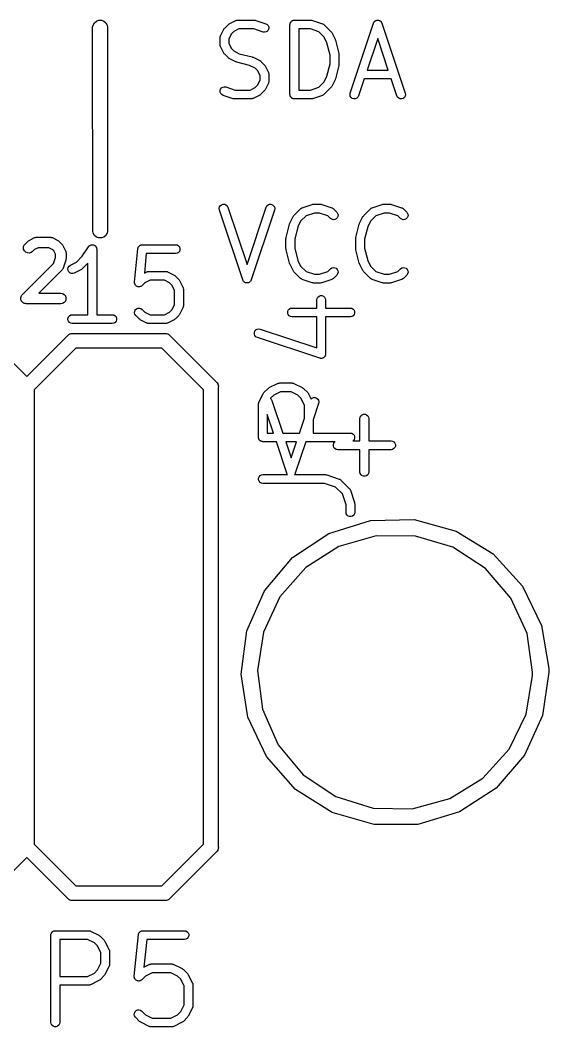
# Model space of a CAD drawing. Extents: x 116.1 to 178.6, y -119.4 to -92.3.
# Drawn here: x 171.27 to 178.56, y -119.42 to -105.53 of the extents above; entities that cross this region are included whole.
import ezdxf

# ---------------------------------------------------------------- set-up
doc = ezdxf.new("R2010")
doc.units = 0
doc.header["$MEASUREMENT"] = 0
doc.layers.add('BLACK', color=7, linetype='CONTINUOUS')

msp = doc.modelspace()

# ---------------------------------------------------------------- linework, layer by layer
at = {"layer": 'BLACK', "linetype": 'CONTINUOUS'}
for p, q in [((172.293, -105.569), (172.321, -105.546)), ((172.321, -105.546), (172.354, -105.534)), ((172.354, -105.534), (172.39, -105.534)), ((172.39, -105.534), (172.424, -105.546)), ((172.424, -105.546), (172.451, -105.569)), ((174.153, -105.584), (174.245, -105.538)), ((174.245, -105.538), (174.248, -105.537)), ((174.248, -105.537), (174.251, -105.535)), ((174.251, -105.535), (174.258, -105.534)), ((174.258, -105.534), (174.265, -105.532)), ((174.265, -105.532), (174.268, -105.532)), ((174.268, -105.532), (174.272, -105.532)), ((174.272, -105.532), (174.502, -105.532)), ((174.502, -105.532), (174.511, -105.533)), ((174.511, -105.533), (174.521, -105.535)), ((174.521, -105.535), (174.659, -105.581)), ((175.004, -105.558), (175.006, -105.553)), ((175.006, -105.553), (175.011, -105.55)), ((175.011, -105.55), (175.014, -105.546)), ((175.014, -105.546), (175.019, -105.543)), ((175.019, -105.543), (175.023, -105.54)), ((175.023, -105.54), (175.028, -105.538)), ((175.028, -105.538), (175.032, -105.535)), ((175.032, -105.535), (175.038, -105.534)), ((175.038, -105.534), (175.043, -105.533)), ((175.043, -105.533), (175.048, -105.533)), ((175.048, -105.533), (175.053, -105.532)), ((175.053, -105.532), (175.283, -105.532)), ((175.283, -105.532), (175.293, -105.533)), ((175.293, -105.533), (175.302, -105.535)), ((175.302, -105.535), (175.44, -105.581)), ((176.15, -105.563), (176.154, -105.555)), ((176.154, -105.555), (176.156, -105.554)), ((176.156, -105.554), (176.157, -105.552)), ((176.157, -105.552), (176.164, -105.547)), ((176.164, -105.547), (176.17, -105.541)), ((176.17, -105.541), (176.172, -105.54)), ((176.172, -105.54), (176.173, -105.539)), ((176.173, -105.539), (176.182, -105.536)), ((176.182, -105.536), (176.19, -105.533)), ((176.19, -105.533), (176.192, -105.533)), ((176.192, -105.533), (176.193, -105.532)), ((176.193, -105.532), (176.202, -105.533)), ((176.202, -105.533), (176.211, -105.532)), ((176.211, -105.532), (176.213, -105.533)), ((176.213, -105.533), (176.214, -105.533)), ((176.214, -105.533), (176.223, -105.536)), ((176.223, -105.536), (176.231, -105.539)), ((176.231, -105.539), (176.233, -105.54)), ((176.233, -105.54), (176.234, -105.541)), ((176.234, -105.541), (176.241, -105.547)), ((176.241, -105.547), (176.248, -105.552)), ((176.248, -105.552), (176.249, -105.554)), ((176.249, -105.554), (176.25, -105.555)), ((176.25, -105.555), (176.254, -105.563)), ((172.27, -105.627), (172.275, -105.6)), ((172.271, -108.444), (172.27, -105.627)), ((172.275, -105.6), (172.293, -105.569)), ((172.451, -105.569), (172.469, -105.6)), ((172.469, -105.6), (172.474, -105.627)), ((172.474, -105.627), (172.474, -108.444)), ((174.033, -105.749), (174.079, -105.657)), ((174.079, -105.657), (174.085, -105.649)), ((174.085, -105.649), (174.091, -105.641)), ((174.091, -105.641), (174.137, -105.595)), ((174.137, -105.595), (174.145, -105.59)), ((174.145, -105.59), (174.153, -105.584)), ((174.216, -105.689), (174.184, -105.721)), ((174.286, -105.654), (174.216, -105.689)), ((174.492, -105.654), (174.286, -105.654)), ((174.62, -105.696), (174.492, -105.654)), ((174.662, -105.695), (174.641, -105.7)), ((174.659, -105.581), (174.677, -105.591)), ((174.68, -105.684), (174.662, -105.695)), ((174.677, -105.591), (174.691, -105.607)), ((174.693, -105.668), (174.68, -105.684)), ((174.691, -105.607), (174.699, -105.626)), ((174.7, -105.648), (174.693, -105.668)), ((174.699, -105.626), (174.7, -105.648)), ((174.992, -105.593), (174.993, -105.587)), ((174.992, -106.558), (174.992, -105.593)), ((174.993, -105.582), (174.995, -105.577)), ((174.993, -105.587), (174.993, -105.582)), ((174.995, -105.577), (174.996, -105.572)), ((174.996, -105.572), (174.999, -105.567)), ((174.999, -105.567), (175, -105.562)), ((175, -105.562), (175.004, -105.558)), ((175.114, -105.654), (175.114, -106.497)), ((175.273, -105.654), (175.114, -105.654)), ((175.388, -105.692), (175.273, -105.654)), ((175.463, -105.767), (175.388, -105.692)), ((175.44, -105.581), (175.443, -105.582)), ((175.443, -105.582), (175.447, -105.583)), ((175.447, -105.583), (175.452, -105.587)), ((175.452, -105.587), (175.459, -105.591)), ((175.459, -105.591), (175.461, -105.593)), ((175.461, -105.593), (175.464, -105.595)), ((175.464, -105.595), (175.556, -105.687)), ((175.556, -105.687), (175.561, -105.695)), ((175.561, -105.695), (175.567, -105.703)), ((175.823, -106.539), (176.144, -105.573)), ((176.144, -105.573), (176.145, -105.572)), ((176.145, -105.572), (176.146, -105.57)), ((176.146, -105.57), (176.15, -105.563)), ((176.254, -105.563), (176.259, -105.57)), ((176.259, -105.57), (176.259, -105.572)), ((176.259, -105.572), (176.26, -105.573)), ((176.26, -105.573), (176.582, -106.539)), ((174.027, -105.77), (174.029, -105.763)), ((174.028, -105.773), (174.027, -105.77)), ((174.027, -105.776), (174.028, -105.773)), ((174.027, -105.868), (174.027, -105.776)), ((174.029, -105.763), (174.031, -105.756)), ((174.031, -105.756), (174.032, -105.753)), ((174.032, -105.753), (174.033, -105.749)), ((174.184, -105.721), (174.149, -105.791)), ((174.149, -105.791), (174.149, -105.854)), ((174.641, -105.7), (174.62, -105.696)), ((175.501, -105.844), (175.463, -105.767)), ((175.567, -105.703), (175.613, -105.795)), ((175.613, -105.795), (175.615, -105.802)), ((175.615, -105.802), (175.618, -105.808)), ((175.618, -105.808), (175.664, -105.992)), ((176.202, -105.785), (176.057, -106.221)), ((176.347, -106.221), (176.202, -105.785)), ((174.028, -105.872), (174.027, -105.868)), ((174.027, -105.875), (174.028, -105.872)), ((174.029, -105.882), (174.027, -105.875)), ((174.031, -105.889), (174.029, -105.882)), ((174.032, -105.892), (174.031, -105.889)), ((174.033, -105.896), (174.032, -105.892)), ((174.079, -105.988), (174.033, -105.896)), ((174.149, -105.854), (174.184, -105.924)), ((174.184, -105.924), (174.216, -105.956)), ((174.216, -105.956), (174.293, -105.995)), ((175.544, -106.014), (175.501, -105.844)), ((174.085, -105.995), (174.079, -105.988)), ((174.091, -106.003), (174.085, -105.995)), ((174.137, -106.049), (174.091, -106.003)), ((174.145, -106.055), (174.137, -106.049)), ((174.153, -106.061), (174.145, -106.055)), ((174.245, -106.107), (174.153, -106.061)), ((174.251, -106.109), (174.245, -106.107)), ((174.257, -106.111), (174.251, -106.109)), ((174.434, -106.156), (174.257, -106.111)), ((174.293, -105.995), (174.47, -106.039)), ((174.47, -106.039), (174.477, -106.042)), ((174.477, -106.042), (174.483, -106.044)), ((174.483, -106.044), (174.575, -106.09)), ((174.575, -106.09), (174.583, -106.095)), ((174.583, -106.095), (174.591, -106.101)), ((174.591, -106.101), (174.637, -106.147)), ((175.544, -106.137), (175.544, -106.014)), ((175.664, -105.992), (175.664, -105.999)), ((175.664, -105.999), (175.666, -106.006)), ((175.666, -106.006), (175.666, -106.144)), ((174.511, -106.194), (174.434, -106.156)), ((174.543, -106.226), (174.511, -106.194)), ((174.579, -106.296), (174.543, -106.226)), ((174.637, -106.147), (174.642, -106.155)), ((174.642, -106.155), (174.648, -106.163)), ((174.648, -106.163), (174.694, -106.255)), ((175.501, -106.307), (175.544, -106.137)), ((175.664, -106.159), (175.618, -106.343)), ((175.666, -106.144), (175.664, -106.152)), ((175.664, -106.152), (175.664, -106.159)), ((176.057, -106.221), (176.347, -106.221)), ((174.543, -106.43), (174.579, -106.36)), ((174.579, -106.36), (174.579, -106.296)), ((174.694, -106.255), (174.695, -106.258)), ((174.695, -106.258), (174.697, -106.261)), ((174.697, -106.261), (174.698, -106.268)), ((174.698, -106.388), (174.697, -106.395)), ((174.698, -106.268), (174.7, -106.275)), ((174.7, -106.381), (174.698, -106.388)), ((174.7, -106.275), (174.7, -106.279)), ((174.7, -106.279), (174.7, -106.282)), ((174.7, -106.282), (174.7, -106.374)), ((174.7, -106.374), (174.7, -106.377)), ((174.7, -106.377), (174.7, -106.381)), ((175.388, -106.459), (175.463, -106.384)), ((175.463, -106.384), (175.501, -106.307)), ((175.613, -106.355), (175.567, -106.447)), ((175.615, -106.349), (175.613, -106.355)), ((175.618, -106.343), (175.615, -106.349)), ((176.016, -106.343), (175.938, -106.577)), ((176.388, -106.343), (176.016, -106.343)), ((176.466, -106.577), (176.388, -106.343)), ((174.028, -106.503), (174.034, -106.483)), ((174.028, -106.524), (174.028, -106.503)), ((174.036, -106.544), (174.028, -106.524)), ((174.034, -106.483), (174.048, -106.466)), ((174.048, -106.466), (174.066, -106.455)), ((174.066, -106.455), (174.086, -106.451)), ((174.086, -106.451), (174.107, -106.454)), ((174.107, -106.454), (174.236, -106.497)), ((174.236, -106.497), (174.441, -106.497)), ((174.441, -106.497), (174.511, -106.462)), ((174.511, -106.462), (174.543, -106.43)), ((174.637, -106.509), (174.591, -106.555)), ((174.642, -106.501), (174.637, -106.509)), ((174.648, -106.493), (174.642, -106.501)), ((174.694, -106.401), (174.648, -106.493)), ((174.695, -106.398), (174.694, -106.401)), ((174.697, -106.395), (174.695, -106.398)), ((175.114, -106.497), (175.273, -106.497)), ((175.273, -106.497), (175.388, -106.459)), ((175.556, -106.463), (175.464, -106.555)), ((175.561, -106.455), (175.556, -106.463)), ((175.567, -106.447), (175.561, -106.455)), ((174.05, -106.56), (174.036, -106.544)), ((174.069, -106.57), (174.05, -106.56)), ((174.207, -106.616), (174.069, -106.57)), ((174.216, -106.617), (174.207, -106.616)), ((174.226, -106.619), (174.216, -106.617)), ((174.456, -106.619), (174.226, -106.619)), ((174.459, -106.618), (174.456, -106.619)), ((174.463, -106.618), (174.459, -106.618)), ((174.469, -106.616), (174.463, -106.618)), ((174.476, -106.615), (174.469, -106.616)), ((174.48, -106.613), (174.476, -106.615)), ((174.483, -106.612), (174.48, -106.613)), ((174.575, -106.566), (174.483, -106.612)), ((174.583, -106.561), (174.575, -106.566)), ((174.591, -106.555), (174.583, -106.561)), ((174.993, -106.563), (174.992, -106.558)), ((174.993, -106.568), (174.993, -106.563)), ((174.995, -106.573), (174.993, -106.568)), ((174.996, -106.579), (174.995, -106.573)), ((174.999, -106.583), (174.996, -106.579)), ((175, -106.588), (174.999, -106.583)), ((175.004, -106.592), (175, -106.588)), ((175.006, -106.597), (175.004, -106.592)), ((175.011, -106.6), (175.006, -106.597)), ((175.014, -106.605), (175.011, -106.6)), ((175.019, -106.607), (175.014, -106.605)), ((175.023, -106.611), (175.019, -106.607)), ((175.028, -106.612), (175.023, -106.611)), ((175.032, -106.615), (175.028, -106.612)), ((175.038, -106.616), (175.032, -106.615)), ((175.043, -106.618), (175.038, -106.616)), ((175.048, -106.618), (175.043, -106.618)), ((175.053, -106.619), (175.048, -106.618)), ((175.283, -106.619), (175.053, -106.619)), ((175.293, -106.617), (175.283, -106.619)), ((175.302, -106.616), (175.293, -106.617)), ((175.44, -106.57), (175.302, -106.616)), ((175.443, -106.568), (175.44, -106.57)), ((175.447, -106.567), (175.443, -106.568)), ((175.452, -106.563), (175.447, -106.567)), ((175.459, -106.56), (175.452, -106.563)), ((175.461, -106.557), (175.459, -106.56)), ((175.464, -106.555), (175.461, -106.557)), ((175.82, -106.56), (175.823, -106.539)), ((175.824, -106.58), (175.82, -106.56)), ((175.835, -106.598), (175.824, -106.58)), ((175.851, -106.611), (175.835, -106.598)), ((175.872, -106.618), (175.851, -106.611)), ((175.893, -106.618), (175.872, -106.618)), ((175.912, -106.61), (175.893, -106.618)), ((175.928, -106.596), (175.912, -106.61)), ((175.938, -106.577), (175.928, -106.596)), ((176.476, -106.596), (176.466, -106.577)), ((176.492, -106.61), (176.476, -106.596)), ((176.512, -106.618), (176.492, -106.61)), ((176.533, -106.618), (176.512, -106.618)), ((176.553, -106.611), (176.533, -106.618)), ((176.57, -106.598), (176.553, -106.611)), ((176.581, -106.58), (176.57, -106.598)), ((176.585, -106.56), (176.581, -106.58)), ((176.582, -106.539), (176.585, -106.56)), ((174.016, -108.131), (174.02, -108.11)), ((174.019, -108.152), (174.016, -108.131)), ((174.341, -109.117), (174.019, -108.152)), ((174.02, -108.11), (174.031, -108.092)), ((174.031, -108.092), (174.048, -108.079)), ((174.048, -108.079), (174.068, -108.072)), ((174.068, -108.072), (174.089, -108.073)), ((174.089, -108.073), (174.109, -108.081)), ((174.109, -108.081), (174.125, -108.095)), ((174.125, -108.095), (174.135, -108.113)), ((174.135, -108.113), (174.399, -108.905)), ((174.399, -108.905), (174.663, -108.113)), ((174.778, -108.152), (174.457, -109.117)), ((174.663, -108.113), (174.673, -108.095)), ((174.673, -108.095), (174.689, -108.081)), ((174.689, -108.081), (174.708, -108.073)), ((174.708, -108.073), (174.729, -108.072)), ((174.729, -108.072), (174.75, -108.079)), ((174.75, -108.079), (174.766, -108.092)), ((174.766, -108.092), (174.777, -108.11)), ((174.777, -108.11), (174.781, -108.131)), ((174.781, -108.131), (174.778, -108.152)), ((175.045, -108.227), (175.137, -108.135)), ((175.137, -108.135), (175.14, -108.133)), ((175.14, -108.133), (175.142, -108.131)), ((175.142, -108.131), (175.149, -108.127)), ((175.149, -108.127), (175.154, -108.123)), ((175.154, -108.123), (175.158, -108.122)), ((175.158, -108.122), (175.161, -108.121)), ((175.161, -108.121), (175.299, -108.075)), ((175.328, -108.194), (175.213, -108.232)), ((175.299, -108.075), (175.308, -108.073)), ((175.308, -108.073), (175.318, -108.072)), ((175.318, -108.072), (175.41, -108.072)), ((175.4, -108.194), (175.328, -108.194)), ((175.515, -108.232), (175.4, -108.194)), ((175.41, -108.072), (175.42, -108.073)), ((175.42, -108.073), (175.429, -108.075)), ((175.429, -108.075), (175.567, -108.121)), ((175.567, -108.121), (175.57, -108.122)), ((175.57, -108.122), (175.574, -108.123)), ((175.574, -108.123), (175.579, -108.127)), ((175.579, -108.127), (175.586, -108.131)), ((175.586, -108.131), (175.588, -108.133)), ((175.588, -108.133), (175.591, -108.135)), ((175.591, -108.135), (175.637, -108.181)), ((175.637, -108.181), (175.649, -108.199)), ((176.01, -108.227), (176.102, -108.135)), ((176.102, -108.135), (176.105, -108.133)), ((176.105, -108.133), (176.107, -108.131)), ((176.107, -108.131), (176.114, -108.127)), ((176.114, -108.127), (176.12, -108.123)), ((176.12, -108.123), (176.123, -108.122)), ((176.123, -108.122), (176.126, -108.121)), ((176.126, -108.121), (176.264, -108.075)), ((176.293, -108.194), (176.178, -108.232)), ((176.264, -108.075), (176.274, -108.073)), ((176.274, -108.073), (176.283, -108.072)), ((176.283, -108.072), (176.375, -108.072)), ((176.365, -108.194), (176.293, -108.194)), ((176.48, -108.232), (176.365, -108.194)), ((176.375, -108.072), (176.385, -108.073)), ((176.385, -108.073), (176.394, -108.075)), ((176.394, -108.075), (176.532, -108.121)), ((176.532, -108.121), (176.535, -108.122)), ((176.535, -108.122), (176.539, -108.123)), ((176.539, -108.123), (176.545, -108.127)), ((176.545, -108.127), (176.551, -108.131)), ((176.551, -108.131), (176.553, -108.133)), ((176.553, -108.133), (176.556, -108.135)), ((176.556, -108.135), (176.602, -108.181)), ((176.602, -108.181), (176.614, -108.199)), ((174.988, -108.335), (175.034, -108.243)), ((175.034, -108.243), (175.04, -108.235)), ((175.04, -108.235), (175.045, -108.227)), ((175.138, -108.307), (175.1, -108.384)), ((175.213, -108.232), (175.138, -108.307)), ((175.551, -108.268), (175.515, -108.232)), ((175.568, -108.28), (175.551, -108.268)), ((175.588, -108.285), (175.568, -108.28)), ((175.61, -108.283), (175.588, -108.285)), ((175.629, -108.274), (175.61, -108.283)), ((175.644, -108.26), (175.629, -108.274)), ((175.653, -108.24), (175.644, -108.26)), ((175.649, -108.199), (175.655, -108.219)), ((175.655, -108.219), (175.653, -108.24)), ((175.953, -108.335), (175.999, -108.243)), ((175.999, -108.243), (176.005, -108.235)), ((176.005, -108.235), (176.01, -108.227)), ((176.104, -108.307), (176.065, -108.384)), ((176.178, -108.232), (176.104, -108.307)), ((176.516, -108.268), (176.48, -108.232)), ((176.533, -108.28), (176.516, -108.268)), ((176.554, -108.285), (176.533, -108.28)), ((176.575, -108.283), (176.554, -108.285)), ((176.594, -108.274), (176.575, -108.283)), ((176.609, -108.26), (176.594, -108.274)), ((176.618, -108.24), (176.609, -108.26)), ((176.614, -108.199), (176.62, -108.219)), ((176.62, -108.219), (176.618, -108.24)), ((172.275, -108.471), (172.271, -108.444)), ((172.293, -108.502), (172.275, -108.471)), ((172.469, -108.471), (172.451, -108.502)), ((172.474, -108.444), (172.469, -108.471)), ((174.937, -108.532), (174.983, -108.348)), ((174.983, -108.348), (174.986, -108.342)), ((174.986, -108.342), (174.988, -108.335)), ((175.1, -108.384), (175.057, -108.554)), ((175.902, -108.532), (175.948, -108.348)), ((175.948, -108.348), (175.951, -108.342)), ((175.951, -108.342), (175.953, -108.335)), ((176.065, -108.384), (176.022, -108.554)), ((171.337, -108.621), (171.374, -108.584)), ((171.374, -108.584), (171.383, -108.577)), ((171.383, -108.577), (171.393, -108.57)), ((171.393, -108.57), (171.466, -108.533)), ((171.466, -108.533), (171.47, -108.532)), ((171.47, -108.532), (171.474, -108.53)), ((171.474, -108.53), (171.482, -108.529)), ((171.482, -108.529), (171.491, -108.526)), ((171.491, -108.526), (171.495, -108.526)), ((171.495, -108.526), (171.499, -108.526)), ((171.499, -108.526), (171.683, -108.526)), ((171.683, -108.526), (171.687, -108.526)), ((171.687, -108.526), (171.691, -108.526)), ((171.691, -108.526), (171.699, -108.529)), ((171.699, -108.529), (171.708, -108.53)), ((171.708, -108.53), (171.712, -108.532)), ((171.712, -108.532), (171.716, -108.533)), ((171.716, -108.533), (171.789, -108.57)), ((171.789, -108.57), (171.799, -108.577)), ((171.799, -108.577), (171.808, -108.584)), ((171.808, -108.584), (171.845, -108.621)), ((172.321, -108.525), (172.293, -108.502)), ((172.354, -108.537), (172.321, -108.525)), ((172.39, -108.537), (172.354, -108.537)), ((172.424, -108.525), (172.39, -108.537)), ((172.451, -108.502), (172.424, -108.525)), ((174.935, -108.546), (174.937, -108.539)), ((174.935, -108.684), (174.935, -108.546)), ((174.937, -108.539), (174.937, -108.532)), ((175.057, -108.554), (175.057, -108.677)), ((175.901, -108.546), (175.902, -108.539)), ((175.901, -108.684), (175.901, -108.546)), ((175.902, -108.539), (175.902, -108.532)), ((176.022, -108.554), (176.022, -108.677)), ((171.316, -108.666), (171.322, -108.641)), ((171.318, -108.691), (171.316, -108.666)), ((171.329, -108.714), (171.318, -108.691)), ((171.322, -108.641), (171.337, -108.621)), ((171.347, -108.732), (171.329, -108.714)), ((171.37, -108.743), (171.347, -108.732)), ((171.395, -108.745), (171.37, -108.743)), ((171.42, -108.739), (171.395, -108.745)), ((171.44, -108.724), (171.42, -108.739)), ((171.469, -108.696), (171.44, -108.724)), ((171.516, -108.672), (171.469, -108.696)), ((171.666, -108.672), (171.516, -108.672)), ((171.713, -108.696), (171.666, -108.672)), ((171.733, -108.716), (171.713, -108.696)), ((171.757, -108.763), (171.733, -108.716)), ((171.845, -108.621), (171.852, -108.63)), ((171.852, -108.63), (171.859, -108.64)), ((171.859, -108.64), (171.895, -108.713)), ((171.895, -108.713), (171.897, -108.717)), ((171.897, -108.717), (171.899, -108.721)), ((171.899, -108.721), (171.9, -108.729)), ((171.9, -108.729), (171.903, -108.738)), ((171.903, -108.738), (171.902, -108.742)), ((171.902, -108.742), (171.903, -108.746)), ((171.903, -108.746), (171.903, -108.819)), ((172.126, -108.79), (172.214, -108.658)), ((172.214, -108.658), (172.217, -108.655)), ((172.217, -108.655), (172.218, -108.652)), ((172.218, -108.652), (172.224, -108.648)), ((172.224, -108.648), (172.229, -108.642)), ((172.229, -108.642), (172.232, -108.641)), ((172.232, -108.641), (172.234, -108.639)), ((172.234, -108.639), (172.241, -108.636)), ((172.241, -108.636), (172.248, -108.633)), ((172.248, -108.633), (172.251, -108.633)), ((172.251, -108.633), (172.254, -108.631)), ((172.254, -108.631), (172.262, -108.631)), ((172.262, -108.631), (172.269, -108.631)), ((172.269, -108.631), (172.272, -108.631)), ((172.272, -108.631), (172.276, -108.631)), ((172.276, -108.631), (172.282, -108.634)), ((172.282, -108.634), (172.289, -108.636)), ((172.289, -108.636), (172.292, -108.637)), ((172.292, -108.637), (172.295, -108.639)), ((172.295, -108.639), (172.301, -108.643)), ((172.301, -108.643), (172.307, -108.647)), ((172.307, -108.647), (172.309, -108.65)), ((172.309, -108.65), (172.312, -108.652)), ((172.312, -108.652), (172.315, -108.659)), ((172.315, -108.659), (172.32, -108.664)), ((172.32, -108.664), (172.321, -108.668)), ((172.321, -108.668), (172.322, -108.671)), ((172.322, -108.671), (172.324, -108.678)), ((172.324, -108.678), (172.326, -108.685)), ((172.326, -108.685), (172.325, -108.688)), ((172.325, -108.688), (172.326, -108.691)), ((172.326, -108.691), (172.326, -109.596)), ((172.848, -109.145), (172.894, -108.685)), ((172.894, -108.681), (172.897, -108.673)), ((172.894, -108.683), (172.894, -108.681)), ((172.894, -108.685), (172.894, -108.683)), ((172.897, -108.673), (172.899, -108.665)), ((172.899, -108.665), (172.901, -108.663)), ((172.901, -108.663), (172.902, -108.661)), ((172.902, -108.661), (172.907, -108.655)), ((172.907, -108.655), (172.912, -108.648)), ((172.912, -108.648), (172.914, -108.647)), ((172.914, -108.647), (172.915, -108.645)), ((172.915, -108.645), (172.922, -108.641)), ((172.922, -108.641), (172.929, -108.636)), ((172.929, -108.636), (172.932, -108.635)), ((172.932, -108.635), (172.934, -108.634)), ((172.934, -108.634), (172.942, -108.633)), ((172.942, -108.633), (172.95, -108.631)), ((172.95, -108.631), (172.952, -108.631)), ((172.952, -108.631), (172.954, -108.63)), ((172.954, -108.63), (173.414, -108.63)), ((173.414, -108.63), (173.435, -108.634)), ((173.435, -108.749), (173.414, -108.752)), ((173.435, -108.634), (173.453, -108.645)), ((173.453, -108.738), (173.435, -108.749)), ((173.453, -108.645), (173.467, -108.661)), ((173.467, -108.722), (173.453, -108.738)), ((173.467, -108.661), (173.474, -108.681)), ((173.474, -108.702), (173.467, -108.722)), ((173.474, -108.681), (173.474, -108.702)), ((174.937, -108.692), (174.935, -108.684)), ((174.937, -108.699), (174.937, -108.692)), ((174.983, -108.883), (174.937, -108.699)), ((175.057, -108.677), (175.1, -108.847)), ((175.902, -108.692), (175.901, -108.684)), ((175.902, -108.699), (175.902, -108.692)), ((175.948, -108.883), (175.902, -108.699)), ((176.022, -108.677), (176.065, -108.847)), ((171.729, -108.89), (171.757, -108.808)), ((171.757, -108.808), (171.757, -108.763)), ((171.899, -108.843), (171.863, -108.953)), ((171.901, -108.831), (171.899, -108.843)), ((171.903, -108.819), (171.901, -108.831)), ((171.962, -108.913), (172.045, -108.871)), ((172.045, -108.871), (172.126, -108.79)), ((172.204, -108.885), (172.124, -108.964)), ((172.204, -109.596), (172.204, -108.885)), ((173.01, -108.752), (172.983, -109.023)), ((173.414, -108.752), (173.01, -108.752)), ((174.986, -108.889), (174.983, -108.883)), ((174.988, -108.895), (174.986, -108.889)), ((175.1, -108.847), (175.138, -108.924)), ((175.951, -108.889), (175.948, -108.883)), ((175.953, -108.895), (175.951, -108.889)), ((176.065, -108.847), (176.104, -108.924)), ((171.3, -109.319), (171.729, -108.89)), ((171.845, -108.981), (171.529, -109.298)), ((171.847, -108.978), (171.845, -108.981)), ((171.85, -108.975), (171.847, -108.978)), ((171.855, -108.968), (171.85, -108.975)), ((171.859, -108.961), (171.855, -108.968)), ((171.861, -108.957), (171.859, -108.961)), ((171.863, -108.953), (171.861, -108.957)), ((171.928, -108.964), (171.933, -108.943)), ((171.931, -108.985), (171.928, -108.964)), ((171.94, -109.004), (171.931, -108.985)), ((171.933, -108.943), (171.945, -108.925)), ((171.956, -109.018), (171.94, -109.004)), ((171.945, -108.925), (171.962, -108.913)), ((171.975, -109.027), (171.956, -109.018)), ((171.996, -109.028), (171.975, -109.027)), ((172.016, -109.022), (171.996, -109.028)), ((172.108, -108.976), (172.016, -109.022)), ((172.116, -108.97), (172.108, -108.976)), ((172.124, -108.964), (172.116, -108.97)), ((172.983, -109.023), (173.019, -109.005)), ((173.019, -109.005), (173.022, -109.004)), ((173.022, -109.004), (173.025, -109.002)), ((173.025, -109.002), (173.033, -109.001)), ((173.033, -109.001), (173.039, -108.999)), ((173.039, -108.999), (173.043, -108.999)), ((173.043, -108.999), (173.046, -108.998)), ((173.046, -108.998), (173.276, -108.998)), ((173.276, -108.998), (173.28, -108.999)), ((173.28, -108.999), (173.283, -108.999)), ((173.283, -108.999), (173.29, -109.001)), ((173.29, -109.001), (173.297, -109.002)), ((173.297, -109.002), (173.3, -109.004)), ((173.3, -109.004), (173.303, -109.005)), ((173.303, -109.005), (173.395, -109.051)), ((175.034, -108.987), (174.988, -108.895)), ((175.04, -108.995), (175.034, -108.987)), ((175.045, -109.003), (175.04, -108.995)), ((175.137, -109.095), (175.045, -109.003)), ((175.138, -108.924), (175.213, -108.999)), ((175.213, -108.999), (175.328, -109.037)), ((175.4, -109.037), (175.515, -108.999)), ((175.515, -108.999), (175.551, -108.963)), ((175.551, -108.963), (175.568, -108.951)), ((175.568, -108.951), (175.588, -108.945)), ((175.588, -108.945), (175.61, -108.947)), ((175.61, -108.947), (175.629, -108.956)), ((175.629, -108.956), (175.644, -108.971)), ((175.644, -108.971), (175.653, -108.99)), ((175.655, -109.011), (175.649, -109.032)), ((175.653, -108.99), (175.655, -109.011)), ((175.999, -108.987), (175.953, -108.895)), ((176.005, -108.995), (175.999, -108.987)), ((176.01, -109.003), (176.005, -108.995)), ((176.102, -109.095), (176.01, -109.003)), ((176.104, -108.924), (176.178, -108.999)), ((176.178, -108.999), (176.293, -109.037)), ((176.365, -109.037), (176.48, -108.999)), ((176.48, -108.999), (176.516, -108.963)), ((176.516, -108.963), (176.533, -108.951)), ((176.533, -108.951), (176.554, -108.945)), ((176.554, -108.945), (176.575, -108.947)), ((176.575, -108.947), (176.594, -108.956)), ((176.594, -108.956), (176.609, -108.971)), ((176.609, -108.971), (176.618, -108.99)), ((176.62, -109.011), (176.614, -109.032)), ((176.618, -108.99), (176.62, -109.011)), ((172.848, -109.146), (172.848, -109.145)), ((172.848, -109.145), (172.848, -109.145)), ((172.849, -109.156), (172.848, -109.146)), ((172.849, -109.166), (172.849, -109.156)), ((172.85, -109.166), (172.849, -109.166)), ((172.85, -109.167), (172.85, -109.166)), ((172.854, -109.176), (172.85, -109.167)), ((172.991, -109.155), (172.952, -109.194)), ((173.061, -109.12), (172.991, -109.155)), ((173.262, -109.12), (173.061, -109.12)), ((173.332, -109.155), (173.262, -109.12)), ((173.364, -109.187), (173.332, -109.155)), ((173.395, -109.051), (173.403, -109.056)), ((173.403, -109.056), (173.411, -109.062)), ((173.411, -109.062), (173.457, -109.108)), ((173.457, -109.108), (173.463, -109.116)), ((173.463, -109.116), (173.469, -109.124)), ((173.469, -109.124), (173.514, -109.216)), ((174.342, -109.119), (174.341, -109.117)), ((174.342, -109.12), (174.342, -109.119)), ((174.347, -109.128), (174.342, -109.12)), ((174.351, -109.136), (174.347, -109.128)), ((174.352, -109.137), (174.351, -109.136)), ((174.353, -109.138), (174.352, -109.137)), ((174.36, -109.144), (174.353, -109.138)), ((174.367, -109.15), (174.36, -109.144)), ((174.368, -109.15), (174.367, -109.15)), ((174.37, -109.151), (174.368, -109.15)), ((174.378, -109.154), (174.37, -109.151)), ((174.387, -109.158), (174.378, -109.154)), ((174.388, -109.158), (174.387, -109.158)), ((174.39, -109.158), (174.388, -109.158)), ((174.399, -109.158), (174.39, -109.158)), ((174.408, -109.158), (174.399, -109.158)), ((174.409, -109.158), (174.408, -109.158)), ((174.411, -109.158), (174.409, -109.158)), ((174.419, -109.154), (174.411, -109.158)), ((174.428, -109.151), (174.419, -109.154)), ((174.429, -109.15), (174.428, -109.151)), ((174.431, -109.15), (174.429, -109.15)), ((174.437, -109.144), (174.431, -109.15)), ((174.444, -109.138), (174.437, -109.144)), ((174.445, -109.137), (174.444, -109.138)), ((174.447, -109.136), (174.445, -109.137)), ((174.451, -109.128), (174.447, -109.136)), ((174.455, -109.12), (174.451, -109.128)), ((174.456, -109.119), (174.455, -109.12)), ((174.457, -109.117), (174.456, -109.119)), ((175.14, -109.097), (175.137, -109.095)), ((175.142, -109.1), (175.14, -109.097)), ((175.149, -109.103), (175.142, -109.1)), ((175.154, -109.107), (175.149, -109.103)), ((175.158, -109.108), (175.154, -109.107)), ((175.161, -109.11), (175.158, -109.108)), ((175.299, -109.156), (175.161, -109.11)), ((175.308, -109.157), (175.299, -109.156)), ((175.318, -109.159), (175.308, -109.157)), ((175.41, -109.159), (175.318, -109.159)), ((175.328, -109.037), (175.4, -109.037)), ((175.42, -109.157), (175.41, -109.159)), ((175.429, -109.156), (175.42, -109.157)), ((175.567, -109.11), (175.429, -109.156)), ((175.57, -109.108), (175.567, -109.11)), ((175.574, -109.107), (175.57, -109.108)), ((175.579, -109.103), (175.574, -109.107)), ((175.586, -109.1), (175.579, -109.103)), ((175.588, -109.097), (175.586, -109.1)), ((175.591, -109.095), (175.588, -109.097)), ((175.637, -109.049), (175.591, -109.095)), ((175.649, -109.032), (175.637, -109.049)), ((176.105, -109.097), (176.102, -109.095)), ((176.107, -109.1), (176.105, -109.097)), ((176.114, -109.103), (176.107, -109.1)), ((176.12, -109.107), (176.114, -109.103)), ((176.123, -109.108), (176.12, -109.107)), ((176.126, -109.11), (176.123, -109.108)), ((176.264, -109.156), (176.126, -109.11)), ((176.274, -109.157), (176.264, -109.156)), ((176.283, -109.159), (176.274, -109.157)), ((176.375, -109.159), (176.283, -109.159)), ((176.293, -109.037), (176.365, -109.037)), ((176.385, -109.157), (176.375, -109.159)), ((176.394, -109.156), (176.385, -109.157)), ((176.532, -109.11), (176.394, -109.156)), ((176.535, -109.108), (176.532, -109.11)), ((176.539, -109.107), (176.535, -109.108)), ((176.545, -109.103), (176.539, -109.107)), ((176.551, -109.1), (176.545, -109.103)), ((176.553, -109.097), (176.551, -109.1)), ((176.556, -109.095), (176.553, -109.097)), ((176.602, -109.049), (176.556, -109.095)), ((176.614, -109.032), (176.602, -109.049)), ((171.529, -109.298), (171.83, -109.298)), ((171.83, -109.298), (171.855, -109.302)), ((171.855, -109.302), (171.877, -109.315)), ((172.858, -109.185), (172.854, -109.176)), ((172.858, -109.186), (172.858, -109.185)), ((172.866, -109.193), (172.858, -109.186)), ((172.858, -109.186), (172.858, -109.186)), ((172.873, -109.201), (172.866, -109.193)), ((172.883, -109.205), (172.873, -109.201)), ((172.873, -109.201), (172.873, -109.201)), ((172.873, -109.201), (172.873, -109.201)), ((172.892, -109.21), (172.883, -109.205)), ((172.893, -109.21), (172.892, -109.21)), ((172.892, -109.21), (172.892, -109.21)), ((172.903, -109.211), (172.893, -109.21)), ((172.913, -109.212), (172.903, -109.211)), ((172.914, -109.212), (172.913, -109.212)), ((172.913, -109.212), (172.913, -109.212)), ((172.924, -109.209), (172.914, -109.212)), ((172.934, -109.207), (172.924, -109.209)), ((172.943, -109.2), (172.934, -109.206)), ((172.934, -109.206), (172.934, -109.206)), ((172.934, -109.206), (172.934, -109.207)), ((172.951, -109.195), (172.943, -109.2)), ((172.952, -109.194), (172.951, -109.194)), ((172.951, -109.194), (172.951, -109.195)), ((173.399, -109.257), (173.364, -109.187)), ((173.399, -109.458), (173.399, -109.257)), ((173.514, -109.216), (173.516, -109.219)), ((173.516, -109.219), (173.517, -109.222)), ((173.517, -109.222), (173.518, -109.229)), ((173.518, -109.229), (173.521, -109.236)), ((173.521, -109.236), (173.52, -109.24)), ((173.52, -109.24), (173.521, -109.243)), ((173.521, -109.243), (173.521, -109.473)), ((171.279, -109.365), (171.28, -109.362)), ((171.28, -109.374), (171.279, -109.365)), ((171.28, -109.358), (171.283, -109.349)), ((171.28, -109.362), (171.28, -109.358)), ((171.28, -109.384), (171.28, -109.374)), ((171.281, -109.387), (171.28, -109.384)), ((171.281, -109.39), (171.281, -109.387)), ((171.285, -109.399), (171.281, -109.39)), ((171.283, -109.349), (171.286, -109.34)), ((171.289, -109.408), (171.285, -109.399)), ((171.286, -109.34), (171.287, -109.337)), ((171.287, -109.337), (171.289, -109.334)), ((171.289, -109.334), (171.295, -109.327)), ((171.291, -109.41), (171.289, -109.408)), ((171.292, -109.413), (171.291, -109.41)), ((171.299, -109.42), (171.292, -109.413)), ((171.295, -109.327), (171.3, -109.319)), ((171.305, -109.427), (171.299, -109.42)), ((171.308, -109.429), (171.305, -109.427)), ((171.31, -109.431), (171.308, -109.429)), ((171.319, -109.435), (171.31, -109.431)), ((171.327, -109.44), (171.319, -109.435)), ((171.33, -109.44), (171.327, -109.44)), ((171.333, -109.442), (171.33, -109.44)), ((171.343, -109.442), (171.333, -109.442)), ((171.352, -109.444), (171.343, -109.442)), ((171.83, -109.444), (171.352, -109.444)), ((171.855, -109.44), (171.83, -109.444)), ((171.877, -109.427), (171.855, -109.44)), ((171.877, -109.315), (171.893, -109.334)), ((171.893, -109.408), (171.877, -109.427)), ((171.893, -109.334), (171.902, -109.358)), ((171.902, -109.384), (171.893, -109.408)), ((171.902, -109.358), (171.902, -109.384)), ((175.362, -109.392), (175.366, -109.371)), ((175.362, -109.504), (175.362, -109.392)), ((175.366, -109.371), (175.376, -109.353)), ((175.376, -109.353), (175.393, -109.34)), ((175.393, -109.34), (175.412, -109.333)), ((175.412, -109.333), (175.433, -109.333)), ((175.433, -109.333), (175.453, -109.34)), ((175.453, -109.34), (175.469, -109.353)), ((175.469, -109.353), (175.479, -109.371)), ((175.479, -109.371), (175.483, -109.392)), ((175.483, -109.392), (175.483, -109.504)), ((172.848, -109.57), (172.85, -109.549)), ((172.853, -109.59), (172.848, -109.57)), ((172.85, -109.549), (172.858, -109.53)), ((172.858, -109.53), (172.873, -109.515)), ((172.873, -109.515), (172.893, -109.506)), ((172.893, -109.506), (172.914, -109.504)), ((172.914, -109.504), (172.934, -109.509)), ((172.934, -109.509), (172.952, -109.522)), ((172.952, -109.522), (172.991, -109.561)), ((172.991, -109.561), (173.061, -109.596)), ((173.262, -109.596), (173.332, -109.561)), ((173.332, -109.561), (173.364, -109.529)), ((173.364, -109.529), (173.399, -109.458)), ((173.514, -109.5), (173.469, -109.592)), ((173.516, -109.497), (173.514, -109.5)), ((173.517, -109.494), (173.516, -109.497)), ((173.518, -109.487), (173.517, -109.494)), ((173.521, -109.48), (173.518, -109.487)), ((173.521, -109.473), (173.52, -109.476)), ((173.52, -109.476), (173.521, -109.48)), ((174.961, -109.554), (174.968, -109.534)), ((174.961, -109.575), (174.961, -109.554)), ((174.968, -109.594), (174.961, -109.575)), ((174.968, -109.534), (174.982, -109.518)), ((174.982, -109.518), (175, -109.508)), ((175, -109.508), (175.021, -109.504)), ((175.021, -109.504), (175.362, -109.504)), ((175.483, -109.504), (175.825, -109.504)), ((175.825, -109.504), (175.845, -109.508)), ((175.845, -109.508), (175.864, -109.518)), ((175.864, -109.518), (175.877, -109.534)), ((175.877, -109.534), (175.884, -109.554)), ((175.884, -109.575), (175.877, -109.594)), ((175.884, -109.554), (175.884, -109.575)), ((171.929, -109.646), (171.936, -109.626)), ((171.929, -109.667), (171.929, -109.646)), ((171.936, -109.687), (171.929, -109.667)), ((171.936, -109.626), (171.95, -109.61)), ((171.95, -109.703), (171.936, -109.687)), ((171.95, -109.61), (171.968, -109.599)), ((171.968, -109.714), (171.95, -109.703)), ((171.968, -109.599), (171.989, -109.596)), ((171.989, -109.718), (171.968, -109.714)), ((171.989, -109.596), (172.204, -109.596)), ((172.541, -109.718), (171.989, -109.718)), ((172.326, -109.596), (172.541, -109.596)), ((172.541, -109.596), (172.562, -109.599)), ((172.562, -109.714), (172.541, -109.718)), ((172.562, -109.599), (172.58, -109.61)), ((172.58, -109.703), (172.562, -109.714)), ((172.58, -109.61), (172.594, -109.626)), ((172.594, -109.687), (172.58, -109.703)), ((172.594, -109.626), (172.601, -109.646)), ((172.601, -109.667), (172.594, -109.687)), ((172.601, -109.646), (172.601, -109.667)), ((172.865, -109.608), (172.853, -109.59)), ((172.911, -109.654), (172.865, -109.608)), ((172.919, -109.659), (172.911, -109.654)), ((172.927, -109.665), (172.919, -109.659)), ((173.019, -109.711), (172.927, -109.665)), ((173.022, -109.712), (173.019, -109.711)), ((173.025, -109.714), (173.022, -109.712)), ((173.033, -109.715), (173.025, -109.714)), ((173.039, -109.717), (173.033, -109.715)), ((173.043, -109.717), (173.039, -109.717)), ((173.046, -109.718), (173.043, -109.717)), ((173.276, -109.718), (173.046, -109.718)), ((173.061, -109.596), (173.262, -109.596)), ((173.28, -109.717), (173.276, -109.718)), ((173.283, -109.717), (173.28, -109.717)), ((173.29, -109.715), (173.283, -109.717)), ((173.297, -109.714), (173.29, -109.715)), ((173.3, -109.712), (173.297, -109.714)), ((173.303, -109.711), (173.3, -109.712)), ((173.395, -109.665), (173.303, -109.711)), ((173.403, -109.659), (173.395, -109.665)), ((173.411, -109.654), (173.403, -109.659)), ((173.457, -109.608), (173.411, -109.654)), ((173.463, -109.6), (173.457, -109.608)), ((173.469, -109.592), (173.463, -109.6)), ((174.982, -109.611), (174.968, -109.594)), ((175, -109.621), (174.982, -109.611)), ((175.021, -109.625), (175, -109.621)), ((175.362, -109.625), (175.021, -109.625)), ((175.362, -110.055), (175.362, -109.625)), ((175.825, -109.625), (175.483, -109.625)), ((175.483, -109.625), (175.483, -110.139)), ((175.845, -109.621), (175.825, -109.625)), ((175.864, -109.611), (175.845, -109.621)), ((175.877, -109.594), (175.864, -109.611)), ((171.957, -109.862), (171.961, -109.86)), ((171.961, -109.86), (171.974, -109.857)), ((171.974, -109.857), (171.987, -109.854)), ((171.987, -109.854), (172.001, -109.855)), ((172.001, -109.855), (173.262, -109.855)), ((173.262, -109.855), (173.275, -109.854)), ((173.275, -109.854), (173.288, -109.857)), ((173.288, -109.857), (173.301, -109.86)), ((173.301, -109.86), (173.305, -109.862)), ((174.501, -109.843), (174.508, -109.823)), ((174.502, -109.864), (174.501, -109.843)), ((174.508, -109.823), (174.521, -109.806)), ((174.521, -109.806), (174.539, -109.795)), ((174.539, -109.795), (174.559, -109.791)), ((174.559, -109.791), (174.58, -109.794)), ((174.58, -109.794), (175.362, -110.055)), ((170.801, -109.888), (171.361, -110.448)), ((171.361, -110.448), (171.921, -109.888)), ((171.921, -109.888), (171.93, -109.878)), ((171.93, -109.878), (171.941, -109.871)), ((171.941, -109.871), (171.952, -109.863)), ((171.952, -109.863), (171.957, -109.862)), ((173.305, -109.862), (173.31, -109.863)), ((173.31, -109.863), (173.321, -109.871)), ((173.321, -109.871), (173.332, -109.878)), ((173.332, -109.878), (173.341, -109.888)), ((173.341, -109.888), (173.97, -110.517)), ((174.509, -109.883), (174.502, -109.864)), ((174.523, -109.899), (174.509, -109.883)), ((174.542, -109.909), (174.523, -109.899)), ((175.404, -110.196), (174.542, -109.909)), ((172.038, -110.058), (171.463, -110.634)), ((173.224, -110.058), (172.038, -110.058)), ((173.799, -110.634), (173.224, -110.058)), ((175.483, -110.139), (175.482, -110.143)), ((175.408, -110.197), (175.404, -110.196)), ((175.412, -110.198), (175.408, -110.197)), ((175.418, -110.198), (175.412, -110.198)), ((175.424, -110.199), (175.418, -110.198)), ((175.429, -110.198), (175.424, -110.199)), ((175.433, -110.198), (175.429, -110.198)), ((175.439, -110.196), (175.433, -110.198)), ((175.445, -110.195), (175.439, -110.196)), ((175.449, -110.193), (175.445, -110.195)), ((175.453, -110.191), (175.449, -110.193)), ((175.458, -110.187), (175.453, -110.191)), ((175.463, -110.184), (175.458, -110.187)), ((175.465, -110.18), (175.463, -110.184)), ((175.469, -110.178), (175.465, -110.18)), ((175.472, -110.172), (175.469, -110.178)), ((175.476, -110.168), (175.472, -110.172)), ((175.477, -110.163), (175.476, -110.168)), ((175.479, -110.159), (175.477, -110.163)), ((175.48, -110.153), (175.479, -110.159)), ((175.482, -110.148), (175.48, -110.153)), ((175.482, -110.143), (175.482, -110.148)), ((173.97, -110.517), (173.98, -110.525)), ((173.98, -110.525), (173.987, -110.537)), ((173.987, -110.537), (173.995, -110.548)), ((173.995, -110.548), (173.996, -110.552)), ((173.996, -110.552), (173.998, -110.556)), ((173.998, -110.556), (174, -110.57)), ((174.706, -110.602), (174.821, -110.544)), ((174.821, -110.544), (174.825, -110.544)), ((174.825, -110.544), (174.828, -110.542)), ((174.828, -110.542), (174.834, -110.541)), ((174.834, -110.541), (174.841, -110.539)), ((174.841, -110.539), (174.845, -110.539)), ((174.845, -110.539), (174.848, -110.538)), ((174.848, -110.538), (175.021, -110.538)), ((175.021, -110.538), (175.024, -110.539)), ((175.024, -110.539), (175.027, -110.539)), ((175.027, -110.539), (175.034, -110.541)), ((175.034, -110.541), (175.041, -110.542)), ((175.041, -110.542), (175.044, -110.544)), ((175.044, -110.544), (175.047, -110.544)), ((175.047, -110.544), (175.162, -110.602)), ((171.463, -110.634), (171.463, -116.9)), ((173.8, -116.9), (173.799, -110.634)), ((174, -110.57), (174.004, -110.583)), ((174.004, -110.583), (174.003, -110.596)), ((174.003, -110.596), (174.003, -116.937)), ((174.564, -110.801), (174.622, -110.686)), ((174.622, -110.686), (174.628, -110.679)), ((174.628, -110.679), (174.633, -110.671)), ((174.633, -110.671), (174.691, -110.613)), ((174.691, -110.613), (174.699, -110.608)), ((174.699, -110.608), (174.706, -110.602)), ((174.862, -110.659), (174.769, -110.705)), ((175.006, -110.659), (174.862, -110.659)), ((175.1, -110.705), (175.006, -110.659)), ((175.162, -110.602), (175.17, -110.608)), ((175.17, -110.608), (175.178, -110.613)), ((175.178, -110.613), (175.236, -110.671)), ((175.236, -110.671), (175.241, -110.679)), ((175.241, -110.679), (175.247, -110.686)), ((175.247, -110.686), (175.283, -110.76)), ((174.558, -110.821), (174.56, -110.815)), ((174.559, -110.825), (174.558, -110.821)), ((174.558, -110.828), (174.559, -110.825)), ((174.558, -111.288), (174.558, -110.828)), ((174.56, -110.815), (174.562, -110.808)), ((174.562, -110.808), (174.563, -110.805)), ((174.563, -110.805), (174.564, -110.801)), ((174.725, -110.749), (174.723, -110.753)), ((174.723, -110.753), (174.733, -110.762)), ((174.769, -110.705), (174.725, -110.749)), ((174.733, -110.762), (174.743, -110.78)), ((174.743, -110.78), (174.892, -111.228)), ((175.143, -110.749), (175.1, -110.705)), ((175.19, -110.843), (175.143, -110.749)), ((175.283, -110.76), (175.297, -110.748)), ((175.297, -110.748), (175.317, -110.74)), ((175.387, -110.819), (175.311, -111.047)), ((175.317, -110.74), (175.338, -110.739)), ((175.338, -110.739), (175.358, -110.746)), ((175.358, -110.746), (175.375, -110.759)), ((175.375, -110.759), (175.386, -110.777)), ((175.386, -110.777), (175.39, -110.798)), ((175.39, -110.798), (175.387, -110.819)), ((174.764, -111.228), (174.679, -110.972)), ((174.679, -110.972), (174.679, -111.228)), ((175.19, -111.024), (175.19, -110.843)), ((175.988, -110.977), (176.008, -110.969)), ((176.008, -110.969), (176.029, -110.969)), ((176.029, -110.969), (176.049, -110.977)), ((175.122, -111.228), (175.19, -111.024)), ((175.311, -111.047), (175.311, -111.228)), ((175.957, -111.029), (175.961, -111.009)), ((175.957, -111.336), (175.957, -111.029)), ((175.961, -111.009), (175.972, -110.99)), ((175.972, -110.99), (175.988, -110.977)), ((176.049, -110.977), (176.065, -110.99)), ((176.065, -110.99), (176.076, -111.009)), ((176.076, -111.009), (176.079, -111.029)), ((176.079, -111.029), (176.079, -111.336)), ((174.679, -111.228), (174.764, -111.228)), ((174.892, -111.228), (175.122, -111.228)), ((175.311, -111.228), (175.825, -111.228)), ((175.825, -111.228), (175.845, -111.231)), ((175.845, -111.231), (175.864, -111.242)), ((175.864, -111.242), (175.877, -111.258)), ((174.559, -111.293), (174.558, -111.288)), ((174.559, -111.298), (174.559, -111.293)), ((174.561, -111.303), (174.559, -111.298)), ((174.562, -111.309), (174.561, -111.303)), ((174.564, -111.313), (174.562, -111.309)), ((174.566, -111.318), (174.564, -111.313)), ((174.569, -111.322), (174.566, -111.318)), ((174.572, -111.327), (174.569, -111.322)), ((174.576, -111.33), (174.572, -111.327)), ((174.58, -111.334), (174.576, -111.33)), ((174.584, -111.337), (174.58, -111.334)), ((174.588, -111.34), (174.584, -111.337)), ((174.593, -111.342), (174.588, -111.34)), ((174.598, -111.345), (174.593, -111.342)), ((174.603, -111.345), (174.598, -111.345)), ((174.608, -111.347), (174.603, -111.345)), ((174.613, -111.347), (174.608, -111.347)), ((174.618, -111.348), (174.613, -111.347)), ((174.804, -111.348), (174.618, -111.348)), ((174.949, -111.784), (174.804, -111.348)), ((174.933, -111.348), (175.007, -111.572)), ((175.082, -111.348), (174.933, -111.348)), ((175.007, -111.572), (175.082, -111.348)), ((175.21, -111.348), (175.065, -111.784)), ((175.615, -111.348), (175.21, -111.348)), ((175.591, -111.387), (175.598, -111.367)), ((175.591, -111.408), (175.591, -111.387)), ((175.598, -111.367), (175.611, -111.35)), ((175.611, -111.35), (175.615, -111.348)), ((175.864, -111.334), (175.86, -111.336)), ((175.86, -111.336), (175.957, -111.336)), ((175.877, -111.318), (175.864, -111.334)), ((175.877, -111.258), (175.884, -111.277)), ((175.884, -111.298), (175.877, -111.318)), ((175.884, -111.277), (175.884, -111.298)), ((176.079, -111.336), (176.386, -111.336)), ((176.386, -111.336), (176.407, -111.34)), ((176.407, -111.34), (176.425, -111.35)), ((176.425, -111.35), (176.439, -111.367)), ((176.439, -111.367), (176.446, -111.387)), ((176.446, -111.387), (176.446, -111.408)), ((175.598, -111.428), (175.591, -111.408)), ((175.611, -111.444), (175.598, -111.428)), ((175.63, -111.454), (175.611, -111.444)), ((175.651, -111.458), (175.63, -111.454)), ((175.957, -111.458), (175.651, -111.458)), ((175.957, -111.765), (175.957, -111.458)), ((176.386, -111.458), (176.079, -111.458)), ((176.079, -111.458), (176.079, -111.765)), ((176.407, -111.454), (176.386, -111.458)), ((176.425, -111.444), (176.407, -111.454)), ((176.439, -111.428), (176.425, -111.444)), ((176.446, -111.408), (176.439, -111.428)), ((174.58, -111.816), (174.598, -111.806)), ((174.598, -111.806), (174.618, -111.802)), ((174.618, -111.802), (174.959, -111.802)), ((174.95, -111.786), (174.949, -111.784)), ((174.95, -111.787), (174.95, -111.786)), ((174.955, -111.795), (174.95, -111.787)), ((174.959, -111.802), (174.955, -111.795)), ((175.059, -111.795), (175.055, -111.802)), ((175.055, -111.802), (175.48, -111.802)), ((175.064, -111.787), (175.059, -111.795)), ((175.065, -111.784), (175.064, -111.786)), ((175.064, -111.786), (175.064, -111.787)), ((175.48, -111.802), (175.49, -111.804)), ((175.49, -111.804), (175.499, -111.805)), ((175.499, -111.805), (175.672, -111.863)), ((175.961, -111.786), (175.957, -111.765)), ((175.972, -111.804), (175.961, -111.786)), ((175.988, -111.818), (175.972, -111.804)), ((176.065, -111.804), (176.049, -111.818)), ((176.076, -111.786), (176.065, -111.804)), ((176.079, -111.765), (176.076, -111.786)), ((174.559, -111.852), (174.566, -111.832)), ((174.559, -111.873), (174.559, -111.852)), ((174.566, -111.893), (174.559, -111.873)), ((174.566, -111.832), (174.58, -111.816)), ((174.58, -111.909), (174.566, -111.893)), ((174.598, -111.919), (174.58, -111.909)), ((174.618, -111.923), (174.598, -111.919)), ((175.47, -111.923), (174.618, -111.923)), ((175.62, -111.973), (175.47, -111.923)), ((175.672, -111.863), (175.675, -111.864)), ((175.675, -111.864), (175.678, -111.865)), ((175.678, -111.865), (175.684, -111.869)), ((175.684, -111.869), (175.69, -111.873)), ((175.69, -111.873), (175.692, -111.875)), ((175.692, -111.875), (175.695, -111.877)), ((175.695, -111.877), (175.81, -111.992)), ((176.008, -111.825), (175.988, -111.818)), ((176.029, -111.825), (176.008, -111.825)), ((176.049, -111.818), (176.029, -111.825)), ((175.715, -112.067), (175.62, -111.973)), ((175.765, -112.217), (175.715, -112.067)), ((175.81, -111.992), (175.812, -111.995)), ((175.812, -111.995), (175.815, -111.997)), ((175.815, -111.997), (175.818, -112.003)), ((175.818, -112.003), (175.822, -112.009)), ((175.822, -112.009), (175.823, -112.013)), ((175.823, -112.013), (175.825, -112.016)), ((175.825, -112.016), (175.882, -112.188)), ((175.765, -112.322), (175.765, -112.217)), ((175.882, -112.188), (175.883, -112.198)), ((175.883, -112.198), (175.885, -112.207)), ((175.885, -112.207), (175.885, -112.322)), ((175.768, -112.343), (175.765, -112.322)), ((175.779, -112.361), (175.768, -112.343)), ((175.795, -112.374), (175.779, -112.361)), ((175.871, -112.361), (175.855, -112.374)), ((175.882, -112.343), (175.871, -112.361)), ((175.885, -112.322), (175.882, -112.343)), ((175.528, -112.614), (176.102, -112.434)), ((175.814, -112.381), (175.795, -112.374)), ((175.835, -112.381), (175.814, -112.381)), ((175.855, -112.374), (175.835, -112.381)), ((176.102, -112.434), (176.703, -112.423)), ((176.703, -112.423), (177.284, -112.581)), ((175.027, -112.947), (175.528, -112.614)), ((177.284, -112.581), (177.796, -112.896)), ((176.183, -112.648), (175.666, -112.796)), ((176.722, -112.651), (176.183, -112.648)), ((177.237, -112.805), (176.722, -112.651)), ((175.666, -112.796), (175.211, -113.083)), ((177.689, -113.098), (177.237, -112.805)), ((177.796, -112.896), (178.2, -113.342)), ((174.64, -113.407), (175.027, -112.947)), ((175.211, -113.083), (174.854, -113.486)), ((178.04, -113.506), (177.689, -113.098)), ((174.398, -113.958), (174.64, -113.407)), ((178.2, -113.342), (178.462, -113.884)), ((174.854, -113.486), (174.626, -113.974)), ((178.263, -113.996), (178.04, -113.506)), ((178.462, -113.884), (178.562, -114.477)), ((174.32, -114.555), (174.398, -113.958)), ((174.626, -113.974), (174.543, -114.505)), ((178.339, -114.529), (178.263, -113.996)), ((174.412, -115.149), (174.32, -114.555)), ((174.543, -114.505), (174.613, -115.039)), ((178.25, -115.106), (178.339, -114.575)), ((178.339, -114.575), (178.339, -114.529)), ((178.563, -114.529), (178.477, -115.124)), ((178.562, -114.477), (178.563, -114.529)), ((174.613, -115.039), (174.829, -115.532)), ((178.015, -115.59), (178.25, -115.106)), ((178.477, -115.124), (178.228, -115.672)), ((174.668, -115.693), (174.412, -115.149)), ((174.829, -115.532), (175.176, -115.944)), ((175.066, -116.144), (174.668, -115.693)), ((177.654, -115.989), (178.015, -115.59)), ((178.228, -115.672), (177.836, -116.127)), ((175.176, -115.944), (175.624, -116.242)), ((177.195, -116.271), (177.654, -115.989)), ((175.575, -116.465), (175.066, -116.144)), ((175.624, -116.242), (176.138, -116.403)), ((177.836, -116.127), (177.331, -116.455)), ((176.676, -116.412), (177.195, -116.271)), ((176.153, -116.631), (175.575, -116.465)), ((176.138, -116.403), (176.676, -116.412)), ((177.331, -116.455), (176.755, -116.627)), ((176.755, -116.627), (176.153, -116.631)), ((171.463, -116.9), (172.038, -117.475)), ((173.224, -117.475), (173.8, -116.9)), ((174.003, -116.937), (174.004, -116.951)), ((173.97, -117.017), (173.341, -117.645)), ((173.98, -117.008), (173.97, -117.017)), ((173.987, -116.996), (173.98, -117.008)), ((173.995, -116.985), (173.987, -116.996)), ((173.996, -116.981), (173.995, -116.985)), ((173.998, -116.977), (173.996, -116.981)), ((174, -116.964), (173.998, -116.977)), ((174.004, -116.951), (174, -116.964)), ((171.361, -117.085), (170.801, -117.645)), ((171.921, -117.645), (171.361, -117.085)), ((172.038, -117.475), (173.224, -117.475)), ((171.93, -117.656), (171.921, -117.645)), ((171.941, -117.662), (171.93, -117.656)), ((171.952, -117.67), (171.941, -117.662)), ((171.957, -117.671), (171.952, -117.67)), ((171.961, -117.674), (171.957, -117.671)), ((171.974, -117.676), (171.961, -117.674)), ((171.987, -117.679), (171.974, -117.676)), ((172.001, -117.678), (171.987, -117.679)), ((173.262, -117.678), (172.001, -117.678)), ((173.275, -117.679), (173.262, -117.678)), ((173.288, -117.676), (173.275, -117.679)), ((173.301, -117.674), (173.288, -117.676)), ((173.305, -117.671), (173.301, -117.674)), ((173.31, -117.67), (173.305, -117.671)), ((173.321, -117.662), (173.31, -117.67)), ((173.332, -117.656), (173.321, -117.662)), ((173.341, -117.645), (173.332, -117.656)), ((171.694, -118.154), (171.695, -118.149)), ((171.694, -119.361), (171.694, -118.154)), ((171.695, -118.144), (171.697, -118.139)), ((171.695, -118.149), (171.695, -118.144)), ((171.697, -118.139), (171.698, -118.134)), ((171.698, -118.134), (171.7, -118.129)), ((171.7, -118.129), (171.702, -118.124)), ((171.702, -118.124), (171.706, -118.12)), ((171.706, -118.12), (171.708, -118.115)), ((171.708, -118.115), (171.712, -118.112)), ((171.712, -118.112), (171.716, -118.108)), ((171.716, -118.108), (171.72, -118.105)), ((171.72, -118.105), (171.724, -118.102)), ((171.724, -118.102), (171.729, -118.1)), ((171.729, -118.1), (171.734, -118.097)), ((171.734, -118.097), (171.739, -118.097)), ((171.739, -118.097), (171.744, -118.095)), ((171.744, -118.095), (171.749, -118.095)), ((171.749, -118.095), (171.754, -118.094)), ((171.754, -118.094), (172.214, -118.094)), ((172.214, -118.094), (172.217, -118.094)), ((172.217, -118.094), (172.221, -118.094)), ((172.221, -118.094), (172.228, -118.096)), ((172.228, -118.096), (172.235, -118.097)), ((172.235, -118.097), (172.238, -118.099)), ((172.238, -118.099), (172.241, -118.1)), ((172.241, -118.1), (172.356, -118.158)), ((172.356, -118.158), (172.364, -118.163)), ((172.364, -118.163), (172.372, -118.169)), ((172.372, -118.169), (172.429, -118.226)), ((172.843, -118.723), (172.901, -118.148)), ((172.901, -118.144), (172.904, -118.136)), ((172.901, -118.146), (172.901, -118.144)), ((172.901, -118.148), (172.901, -118.146)), ((172.904, -118.136), (172.907, -118.128)), ((172.907, -118.128), (172.908, -118.126)), ((172.908, -118.126), (172.909, -118.124)), ((172.909, -118.124), (172.914, -118.118)), ((172.914, -118.118), (172.919, -118.111)), ((172.919, -118.111), (172.921, -118.11)), ((172.921, -118.11), (172.922, -118.108)), ((172.922, -118.108), (172.929, -118.104)), ((172.929, -118.104), (172.936, -118.099)), ((172.936, -118.099), (172.938, -118.099)), ((172.938, -118.099), (172.94, -118.097)), ((172.94, -118.097), (172.948, -118.096)), ((172.948, -118.096), (172.956, -118.094)), ((172.956, -118.094), (172.959, -118.094)), ((172.959, -118.094), (172.961, -118.094)), ((172.961, -118.094), (173.535, -118.094)), ((173.535, -118.094), (173.556, -118.097)), ((173.556, -118.097), (173.574, -118.108)), ((173.574, -118.108), (173.588, -118.124)), ((173.588, -118.184), (173.574, -118.2)), ((173.588, -118.124), (173.595, -118.144)), ((173.595, -118.165), (173.588, -118.184)), ((173.595, -118.144), (173.595, -118.165)), ((171.815, -118.214), (171.815, -118.726)), ((172.2, -118.214), (171.815, -118.214)), ((172.293, -118.261), (172.2, -118.214)), ((172.337, -118.305), (172.293, -118.261)), ((172.383, -118.398), (172.337, -118.305)), ((172.429, -118.226), (172.435, -118.234)), ((172.435, -118.234), (172.44, -118.242)), ((172.44, -118.242), (172.498, -118.357)), ((173.015, -118.214), (172.977, -118.596)), ((173.535, -118.214), (173.015, -118.214)), ((173.556, -118.211), (173.535, -118.214)), ((173.574, -118.2), (173.556, -118.211)), ((172.383, -118.542), (172.383, -118.398)), ((172.498, -118.357), (172.499, -118.36)), ((172.499, -118.36), (172.501, -118.363)), ((172.501, -118.363), (172.502, -118.37)), ((172.502, -118.37), (172.504, -118.377)), ((172.504, -118.377), (172.504, -118.381)), ((172.504, -118.381), (172.504, -118.384)), ((172.504, -118.384), (172.504, -118.556)), ((172.337, -118.635), (172.383, -118.542)), ((172.498, -118.583), (172.44, -118.698)), ((172.499, -118.58), (172.498, -118.583)), ((172.501, -118.577), (172.499, -118.58)), ((172.502, -118.57), (172.501, -118.577)), ((172.504, -118.563), (172.502, -118.57)), ((172.504, -118.556), (172.504, -118.56)), ((172.504, -118.56), (172.504, -118.563)), ((172.977, -118.596), (173.049, -118.56)), ((173.049, -118.56), (173.052, -118.559)), ((173.052, -118.559), (173.055, -118.557)), ((173.055, -118.557), (173.062, -118.556)), ((173.062, -118.556), (173.069, -118.554)), ((173.069, -118.554), (173.072, -118.554)), ((173.072, -118.554), (173.076, -118.553)), ((173.076, -118.553), (173.363, -118.553)), ((173.363, -118.553), (173.366, -118.554)), ((173.366, -118.554), (173.37, -118.554)), ((173.37, -118.554), (173.377, -118.556)), ((173.377, -118.556), (173.384, -118.557)), ((173.384, -118.557), (173.387, -118.559)), ((173.387, -118.559), (173.39, -118.56)), ((173.39, -118.56), (173.505, -118.617)), ((171.815, -118.726), (172.2, -118.726)), ((172.2, -118.726), (172.293, -118.679)), ((172.293, -118.679), (172.337, -118.635)), ((172.429, -118.714), (172.372, -118.771)), ((172.435, -118.706), (172.429, -118.714)), ((172.44, -118.698), (172.435, -118.706)), ((172.844, -118.733), (172.843, -118.723)), ((172.843, -118.723), (172.843, -118.723)), ((172.843, -118.723), (172.843, -118.723)), ((172.845, -118.744), (172.844, -118.733)), ((172.849, -118.753), (172.845, -118.744)), ((172.845, -118.744), (172.845, -118.744)), ((172.845, -118.744), (172.845, -118.744)), ((172.997, -118.721), (172.946, -118.771)), ((173.09, -118.674), (172.997, -118.721)), ((173.349, -118.674), (173.09, -118.674)), ((173.442, -118.721), (173.349, -118.674)), ((173.486, -118.764), (173.442, -118.721)), ((173.505, -118.617), (173.513, -118.623)), ((173.513, -118.623), (173.521, -118.629)), ((173.521, -118.629), (173.578, -118.686)), ((173.578, -118.686), (173.584, -118.694)), ((173.584, -118.694), (173.589, -118.702)), ((173.589, -118.702), (173.647, -118.817)), ((172.214, -118.846), (171.815, -118.846)), ((171.815, -118.846), (171.815, -119.361)), ((172.217, -118.846), (172.214, -118.846)), ((172.221, -118.846), (172.217, -118.846)), ((172.228, -118.844), (172.221, -118.846)), ((172.235, -118.843), (172.228, -118.844)), ((172.238, -118.841), (172.235, -118.843)), ((172.241, -118.84), (172.238, -118.841)), ((172.356, -118.783), (172.241, -118.84)), ((172.364, -118.777), (172.356, -118.783)), ((172.372, -118.771), (172.364, -118.777)), ((172.854, -118.763), (172.849, -118.753)), ((172.861, -118.77), (172.854, -118.763)), ((172.854, -118.763), (172.854, -118.763)), ((172.854, -118.763), (172.854, -118.763)), ((172.868, -118.778), (172.861, -118.77)), ((172.869, -118.778), (172.868, -118.778)), ((172.878, -118.782), (172.869, -118.778)), ((172.869, -118.778), (172.869, -118.778)), ((172.887, -118.787), (172.878, -118.782)), ((172.888, -118.787), (172.887, -118.787)), ((172.887, -118.787), (172.887, -118.787)), ((172.898, -118.788), (172.888, -118.787)), ((172.908, -118.789), (172.898, -118.788)), ((172.909, -118.789), (172.908, -118.789)), ((172.908, -118.789), (172.908, -118.789)), ((172.918, -118.786), (172.909, -118.789)), ((172.928, -118.784), (172.918, -118.786)), ((172.929, -118.783), (172.928, -118.784)), ((172.937, -118.778), (172.929, -118.783)), ((172.929, -118.783), (172.929, -118.783)), ((172.946, -118.772), (172.937, -118.778)), ((172.946, -118.771), (172.946, -118.772)), ((172.946, -118.772), (172.946, -118.772)), ((173.533, -118.858), (173.486, -118.764)), ((173.533, -119.117), (173.533, -118.858)), ((173.647, -118.817), (173.648, -118.82)), ((173.648, -118.82), (173.65, -118.823)), ((173.65, -118.823), (173.651, -118.83)), ((173.651, -118.83), (173.653, -118.837)), ((173.653, -118.837), (173.653, -118.84)), ((173.653, -118.84), (173.653, -118.844)), ((173.653, -118.844), (173.653, -119.131)), ((173.486, -119.21), (173.533, -119.117)), ((173.647, -119.158), (173.589, -119.273)), ((173.648, -119.154), (173.647, -119.158)), ((173.65, -119.151), (173.648, -119.154)), ((173.651, -119.145), (173.65, -119.151)), ((173.653, -119.138), (173.651, -119.145)), ((173.653, -119.131), (173.653, -119.134)), ((173.653, -119.134), (173.653, -119.138)), ((172.843, -119.251), (172.845, -119.23)), ((172.849, -119.271), (172.843, -119.251)), ((172.845, -119.23), (172.854, -119.211)), ((172.861, -119.288), (172.849, -119.271)), ((172.854, -119.211), (172.869, -119.196)), ((172.918, -119.346), (172.861, -119.288)), ((172.869, -119.196), (172.888, -119.187)), ((172.888, -119.187), (172.909, -119.186)), ((172.909, -119.186), (172.929, -119.191)), ((172.929, -119.191), (172.946, -119.203)), ((172.946, -119.203), (172.997, -119.254)), ((172.997, -119.254), (173.09, -119.3)), ((173.09, -119.3), (173.349, -119.3)), ((173.349, -119.3), (173.442, -119.254)), ((173.442, -119.254), (173.486, -119.21)), ((173.578, -119.288), (173.521, -119.346)), ((173.584, -119.28), (173.578, -119.288)), ((173.589, -119.273), (173.584, -119.28)), ((171.698, -119.381), (171.694, -119.361)), ((171.708, -119.399), (171.698, -119.381)), ((171.724, -119.413), (171.708, -119.399)), ((171.744, -119.42), (171.724, -119.413)), ((171.765, -119.42), (171.744, -119.42)), ((171.785, -119.413), (171.765, -119.42)), ((171.801, -119.399), (171.785, -119.413)), ((171.811, -119.381), (171.801, -119.399)), ((171.815, -119.361), (171.811, -119.381)), ((172.926, -119.351), (172.918, -119.346)), ((172.934, -119.357), (172.926, -119.351)), ((173.049, -119.415), (172.934, -119.357)), ((173.052, -119.416), (173.049, -119.415)), ((173.055, -119.417), (173.052, -119.416)), ((173.062, -119.419), (173.055, -119.417)), ((173.069, -119.421), (173.062, -119.419)), ((173.072, -119.42), (173.069, -119.421)), ((173.076, -119.421), (173.072, -119.42)), ((173.363, -119.421), (173.076, -119.421)), ((173.366, -119.42), (173.363, -119.421)), ((173.37, -119.421), (173.366, -119.42)), ((173.377, -119.419), (173.37, -119.421)), ((173.384, -119.417), (173.377, -119.419)), ((173.387, -119.416), (173.384, -119.417)), ((173.39, -119.415), (173.387, -119.416)), ((173.505, -119.357), (173.39, -119.415)), ((173.513, -119.351), (173.505, -119.357)), ((173.521, -119.346), (173.513, -119.351))]:
    msp.add_line(p, q, dxfattribs=at)

doc.saveas('drawing.dxf')
